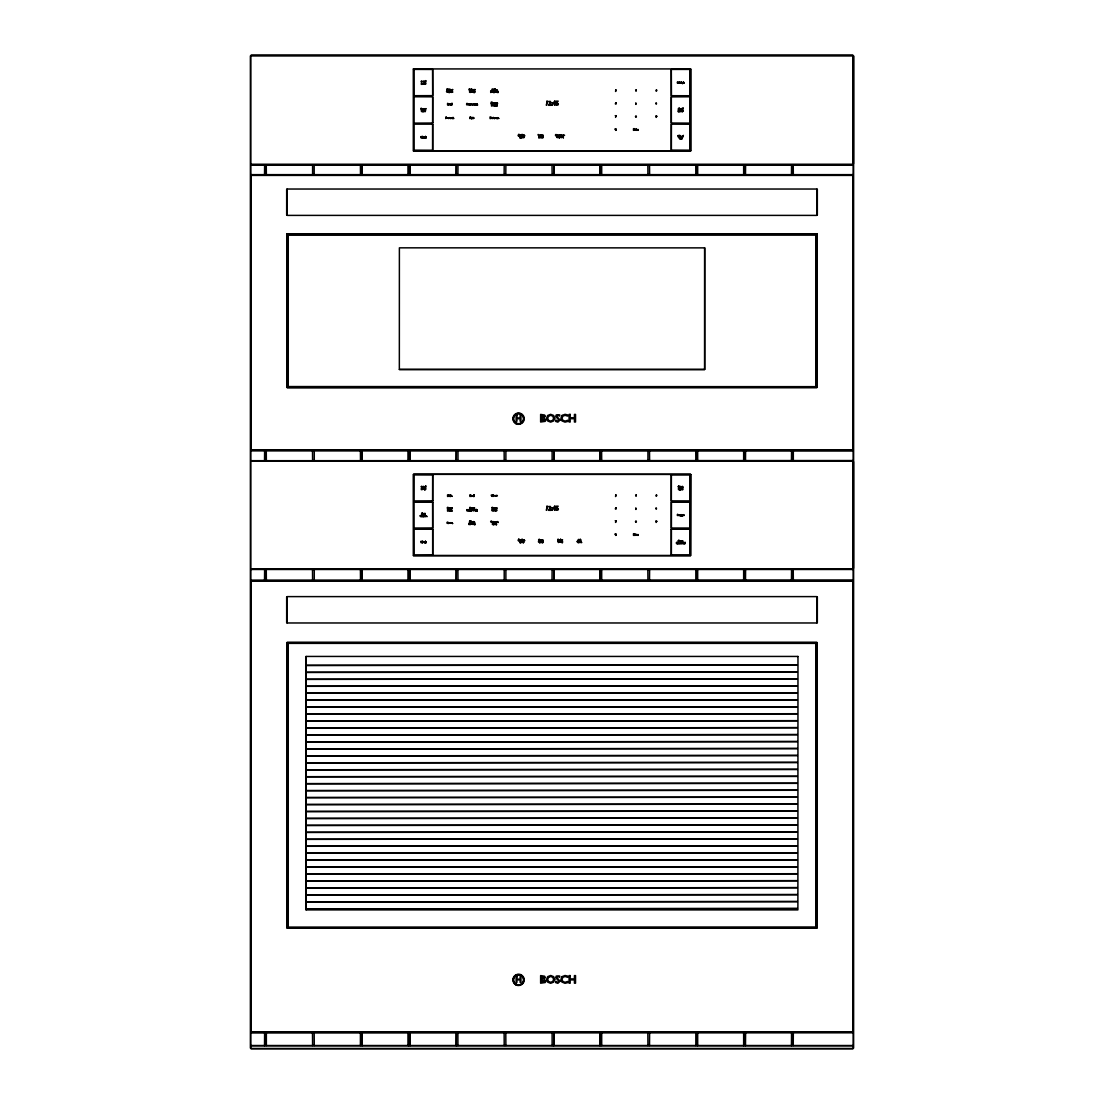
<?xml version="1.0" encoding="UTF-8"?>
<svg xmlns="http://www.w3.org/2000/svg" width="1104" height="1104" viewBox="0 0 1104 1104"><rect width="100%" height="100%" fill="white"/><g stroke="black" fill="none" stroke-linecap="round" stroke-linejoin="round"><path stroke-width="1.5" d="M432.699 529.161L432.713 555.064M432.699 474.913L432.671 500.83L432.699 474.872L414.166 474.817L414.11 500.83M414.069 124.2L414.11 150.406L432.616 150.503L432.671 124.159L432.713 150.406M432.699 96.876L432.671 123.027L432.699 96.821L414.166 96.766M414.166 69.4L432.616 69.442L432.713 95.648M689.89 529.161L689.834 555.174L689.931 529.106M689.834 528.029L671.329 528.029L671.301 501.989L689.834 501.934L689.834 528.043L689.945 502.044L689.945 527.947M689.931 96.821L689.89 123.027L689.89 96.876M689.89 69.497L689.945 95.648M704.656 247.848L704.656 369.495L704.683 247.876L399.386 247.834L399.344 369.495L704.614 369.495L399.386 369.454M853.502 568.325L853.502 461.665M853.502 163.792L853.502 56.111M425.233 110.579C426.268 109.337 424.764 112.732 425.233 110.842M681.154 137.945L681.679 137.489L681.941 139.076L682.258 137.489L681.361 139.076L681.002 138.028M286.916 233.979L286.916 387.421M287.813 234.779L287.813 386.607M286.916 642.569L286.916 927.815M287.771 643.508L287.813 927.001M816.187 386.607L816.187 234.779M817.084 387.421L817.084 233.979M816.187 927.001L816.229 643.508M817.084 927.815L817.084 642.569M413.296 69.041L413.296 150.862M414.069 96.821L414.069 123.082M432.713 123.027L414.166 123.124M413.255 474.61L413.296 555.519M414.055 502.044L414.069 528.002M432.713 500.83L414.166 500.926M432.713 527.947L432.671 501.947L432.671 527.947L414.166 528.043M671.329 124.241L671.329 150.406L689.834 150.448L689.89 124.241L671.329 124.159L671.301 150.448L689.89 150.489L689.931 124.241L689.945 150.406M689.931 123.082L689.945 96.876M690.704 150.862L690.704 69.041M689.931 500.871L689.931 474.872L689.89 500.83L689.834 474.817L671.329 474.83L671.301 500.871L689.89 500.912M671.384 529.106L689.834 529.064L671.329 529.078L671.301 555.119L689.834 555.119M689.931 555.119L689.945 529.161M690.704 555.519L690.745 474.61M561.895 541.195L562.571 539.759L561.646 539.759L561.853 542.63L561.66 541.181M522.62 137.379L523.117 137.255M539.925 137.379L540.408 137.255M542.092 135.461L542.575 135.337M541.885 137.379L542.368 137.255M561.798 137.379L562.295 137.255M564.103 135.461L564.586 135.337M452.737 117.604L451.936 118.583L452.516 117.714M495.103 91.522L493.916 91.618M493.046 102.92L492.246 103.9L492.826 103.031M524.11 137.131L523.517 137.821L524.221 136.965M559.286 135.047L558.583 135.916L559.093 135.143M683.183 110.745L682.424 111.697L682.976 110.855M471.905 495.655L471.229 496.455L471.794 495.586M471.436 118.583L471.463 117.493L473.409 117.493L473.409 118.583L471.035 118.583L471.035 117.493L471.256 118.583M518.632 135.116L519.501 134.453L518.866 135.143L519.653 135.916M474.706 104.949L473.782 103.969L474.706 104.742M679.912 82.386L680.699 83.228L679.526 82.414M680.368 110.814L681.14 111.656L680.368 110.842M426.254 515.858L427.027 516.7L426.254 515.885M635.752 534.474L636.553 535.343L635.752 534.502M679.139 514.809L679.912 515.651L679.139 514.837M679.912 514.809L680.699 515.651L679.526 514.837M494.33 90.004L493.64 89.231L494.33 90.183M469.545 510.835L468.841 510.048L469.545 511M423.439 81.475C425.261 81.586 422.487 82 423.439 81.172M449.024 89.534L449.728 90.321L449.024 89.369M449.314 91.729L449.797 92.515M471.325 89.534L472.029 90.321L471.339 89.369M453.095 117.811L453.799 118.583L453.095 117.645M469.752 104.218L470.442 105.004L469.752 104.052M476.942 104.218L477.646 105.004L476.956 104.052M496.938 103.127L497.421 103.9M522.082 135.226L522.509 135.916M524.165 135.226L524.786 135.916L524.165 135.074M681.554 82.524C683.376 82.634 680.602 83.048 681.554 82.22M634.897 129.568C636.76 129.679 633.82 129.968 634.897 129.403M679.553 110.952L680.23 111.697L679.553 110.786M423.439 486.767L424.115 487.526L423.439 486.616M423.329 515.996L424.005 516.741L423.329 515.83M450.501 508.171L451.205 508.944L450.515 508.006M472.816 508.171L473.519 508.944L472.816 508.006M495.116 508.171L495.82 508.944L495.116 508.006M522.082 540.022L522.509 540.712M524.165 540.022L524.786 540.712L524.165 539.884M542.492 540.022L543.099 540.712L542.492 539.884M581.118 541.94L581.725 542.63L581.118 541.802M682.41 486.767L683.086 487.526L682.41 486.616M681.32 488.865L681.982 489.624L681.32 488.713M634.897 534.612L635.6 535.399L635.048 534.322M681.554 514.947L682.231 515.692L681.554 514.781M682.41 541.015C684.232 541.126 681.458 541.54 682.41 540.712M521.019 137.131L522.137 136.951L522.22 137.821M493.447 521.737C495.972 522.302 493.253 521.474 493.447 521.585M521.019 541.926L522.04 542.036M540.284 541.926L541.484 542.63L540.284 541.802M423.136 110.786L423.605 111.697M449.328 91.563L450.018 91.839M496.938 102.962L497.642 103.238M521.019 136.993L521.433 137.821L522.04 137.241M521.019 541.802L522.22 542.63M562.529 135.833L562.529 135.281M679.94 108.675L680.809 109.544L679.471 108.551M450.694 522.827C450.611 523.227 451.853 523.779 450.694 522.62M495.379 510.945L495.006 510.6M471.256 510.89L470.856 509.827L471.256 511.083M422.694 81.71L422.694 81.599M451.964 91.977L451.964 91.853M681.568 136.454L681.568 136.344M449.383 495.917L449.383 495.806M425.868 516.23L425.868 516.106M449.383 510.6L449.383 510.476M494.316 495.917L494.316 495.806M474.679 510.6L474.679 510.476M494.551 524.193L494.551 524.069M561.287 540.242L561.287 540.132M580.428 542.161L580.428 542.05M680.023 543.347L680.023 543.237M558.362 135.682L557.713 135.074L558.362 135.875M495.006 510.476C494.592 510.876 497.752 511.331 496.759 509.827L495.517 511.069M538.6 135.281L538.172 134.453L538.379 135.281M413.407 68.931L690.593 68.931M414.11 124.159L432.616 124.159M671.329 69.414L689.89 69.414M689.834 123.124L671.287 123.027L671.287 96.876L689.89 96.779M287.095 233.8L816.905 233.8M287.896 234.697L816.104 234.697M287.896 386.704L816.104 386.704M816.905 387.587L287.095 387.587M287.095 642.404L816.905 642.404M306.07 656.438L797.93 656.438M690.442 555.671L413.558 555.671M816.905 927.981L287.095 927.981M447.962 104.052L448.376 104.701L447.796 104.273M250.981 55.283L853.019 55.283M250.981 55.504L853.019 55.504M251.284 55.655L852.716 55.655M421.286 81.337C421.576 80.882 422.294 80.606 421.286 81.53M492.315 89.838C494.909 91.439 491.708 86.54 492.108 90.321M452.557 91.618L452.778 92.17M671.384 95.758L671.287 69.497L671.301 95.703L689.834 95.744M635.849 102.948L635.918 104.411L635.849 103.362M679.553 110.648L679.346 111.697M615.949 115.934L615.232 115.713L616.308 115.713L615.549 117.397M520.481 134.95L520.826 135.861L520.288 135.13M542.975 134.95L542.975 135.916M683.362 135.364L683.059 136.993M519.487 136.565L520.205 136.372L519.708 137.821M414.166 150.503L432.616 150.489M251.284 164.248L852.716 164.248M250.774 164.758L853.226 164.758M250.774 164.896L853.226 164.896M250.774 174.639L853.226 174.639M250.774 174.777L853.226 174.777M251.491 174.984L852.509 174.984M251.491 175.398L852.509 175.398M287.275 189.032L816.725 189.032M287.275 215.39L816.725 215.39M287.316 233.979L816.684 233.8M288.034 234.779L815.966 234.697M288.034 386.607L815.966 386.704M287.316 387.587L816.684 387.421M251.491 450.059L852.509 450.059M253.106 450.253L850.894 450.253M251.491 450.46L852.509 450.46M250.774 450.667L853.226 450.818M250.774 460.699L853.226 460.547M251.284 460.879L852.716 460.879M251.284 461.21L852.716 461.21M421.286 486.629C421.576 486.174 422.294 485.898 421.286 486.836M680.947 488.575L680.105 490.066L680.947 488.741M689.834 501.934L671.384 501.934L671.329 527.947M635.849 507.992L635.918 509.455L635.849 508.406M423.122 515.154L423.122 516.741M420.141 515.844C420.417 515.389 421.148 515.126 420.141 516.051M496.496 521.64L496.703 522.192M448.196 522.537L448.196 523.627M432.671 529.078L414.166 529.064L432.713 529.161L432.699 555.064L414.166 555.174L414.11 529.161M580.014 539.263L580.207 540.712M520.481 539.759L520.826 540.67L520.288 539.925M519.487 541.36L520.205 541.181L519.708 542.63M580.925 541.678L580.925 542.63M413.558 555.519L690.442 555.519L690.593 474.61M251.284 568.781L852.716 568.781M250.774 569.291L853.226 569.291M250.774 569.443L853.226 569.443M250.774 580.331L853.226 580.18M251.491 580.538L852.509 580.538M253.106 580.745L850.894 580.745M251.491 580.952L852.509 580.952M287.275 596.615L816.725 596.615M287.275 622.973L816.725 622.973M287.316 642.569L816.684 642.569M288.034 643.37L815.966 643.37M288.034 927.098L815.966 927.001M287.316 927.815L816.684 927.815M251.491 1032.019L852.509 1032.019M253.106 1032.226L850.894 1032.226M251.491 1032.433L852.509 1032.433M250.774 1032.778L853.226 1032.626M250.774 1045.557L853.226 1045.557M250.774 1045.709L853.226 1045.709M250.981 1048.496L853.019 1048.496M250.981 1048.717L853.019 1048.717M472.885 523.848C472.967 524.483 471.656 524.717 472.885 523.655M496.069 105.032C494.509 107.75 497.269 102.644 496.069 105.915M425.868 108.578C424.667 109.586 426.034 109.393 425.868 108.758M494.882 91.632L494.302 92.515L494.302 91.425M496.069 105.225L495.848 105.915M421.976 109.572C423.136 108.634 421.866 108.675 421.976 109.393M448.5 118.556C449.714 117.59 448.39 117.617 448.5 118.363M470.318 116.927L469.807 118.583L470.042 117.148M446.251 116.927L445.726 118.583L445.961 117.148M473.782 103.969L473.078 104.866L473.782 104.19M519.653 540.712L519.239 539.263L518.632 539.925L519.984 540.712L519.984 539.759L519.791 540.712M518.632 135.199L519.984 135.916L519.984 134.95L519.791 135.916M467.213 509.855L468.275 509.855C468.151 513.526 469.2 507.716 467.751 510.158C466.302 507.716 467.351 513.526 467.213 509.855M683.141 82.386L682.507 83.725L683.348 82.22M683.141 514.809L682.507 516.134L683.348 514.643M797.971 656.48L797.888 909.903L306.07 909.889L306.029 656.48L306.07 909.806M432.699 69.442L432.699 95.648L414.166 95.703L414.11 69.497M853.544 55.807L853.544 1048.193M853.323 55.807L853.323 1048.193M853.075 175.95L853.075 449.494M853.075 581.504L853.075 1031.467M817.333 189.391L817.333 215.032M817.333 596.96L817.333 622.615M817.084 189.129L817.084 215.294M816.905 234.2L817.084 387.2M817.084 596.712L817.084 622.877M816.905 642.79L817.084 927.595M816.104 234.904L816.104 386.483M816.104 643.508L816.104 926.877M793.238 164.938L793.321 174.598M793.321 450.86L793.321 460.506M793.238 569.485L793.321 580.152M793.321 1032.82L793.238 1045.516M743.751 164.938L743.751 174.598M743.751 450.86L743.751 460.506M743.751 569.485L743.751 580.152M743.751 1032.82L743.751 1045.516M743.654 164.938L743.654 174.598M743.654 450.86L743.654 460.506M743.654 569.485L743.654 580.152M743.654 1032.82L743.654 1045.516M697.507 164.938L697.507 174.598M697.507 450.86L697.507 460.506M697.507 569.485L697.507 580.152M697.507 1032.82L697.507 1045.516M697.424 164.938L697.424 174.598M697.424 450.86L697.424 460.506M697.424 569.485L697.424 580.152M697.424 1032.82L697.424 1045.516M695.755 164.938L695.837 174.598M695.755 450.86L695.837 460.506M695.837 569.485L695.837 580.152M695.837 1032.82L695.837 1045.516M690.593 69.193L690.593 150.71M679.609 489.624L679.816 488.575L679.816 489.624L678.491 489.624L678.491 488.037L679.429 489.624M671.301 96.876L671.329 123.027M671.301 474.913L671.301 500.83M671.329 529.161L671.329 555.064M649.511 164.938L649.607 174.598M649.511 450.86L649.607 460.506M649.607 569.485L649.511 580.152M649.607 1032.82L649.511 1045.516M647.841 164.938L647.938 174.598M647.938 450.86L647.938 460.506M647.841 569.485L647.938 580.152M647.841 1032.82L647.938 1045.516M601.694 164.938L601.694 174.598M601.611 450.86L601.694 460.506M601.694 569.485L601.694 580.152M601.694 1032.82L601.694 1045.516M557.865 137.158L556.858 137.158M552.028 164.938L552.124 174.598M552.124 450.86L552.124 460.506M552.124 569.485L552.028 580.152M552.124 1032.82L552.124 1045.516M539.635 137.821L538.766 137.821L538.766 136.372L538.973 137.641M505.88 164.938L505.798 174.598M505.88 450.86L505.88 460.506M505.88 569.485L505.88 580.152M505.798 1032.82L505.88 1045.516M504.211 164.938L504.128 174.598M504.128 450.86L504.211 460.506M504.211 569.485L504.211 580.152M504.128 1032.82L504.211 1045.516M457.981 164.938L457.898 174.598M457.981 450.86L457.981 460.506M457.898 569.485L457.981 580.152M457.898 1032.82L457.898 1045.516M408.411 164.938L408.411 174.598M408.411 450.86L408.411 460.506M408.411 569.485L408.411 580.152M408.411 1032.82L408.411 1045.516M408.314 164.938L408.314 174.598M408.314 450.86L408.314 460.506M408.314 569.485L408.314 580.152M408.314 1032.82L408.314 1045.516M362.167 164.938L362.167 174.598M362.167 450.86L362.167 460.506M362.167 569.485L362.167 580.152M362.167 1032.82L362.167 1045.516M362.084 164.938L362.084 174.598M362.084 450.86L362.084 460.506M362.084 569.485L362.084 580.152M362.084 1032.82L362.084 1045.516M360.415 164.938L360.497 174.598M360.415 450.86L360.497 460.506M360.415 569.485L360.497 580.152M360.415 1032.82L360.415 1045.516M314.171 164.938L314.171 174.598M314.267 450.86L314.267 460.506M314.267 569.485L314.267 580.152M314.171 1032.82L314.267 1045.516M312.598 164.938L312.598 174.598M312.501 450.86L312.598 460.506M312.501 569.485L312.598 580.152M312.501 1032.82L312.598 1045.516M287.896 234.904L287.896 386.483M287.896 643.508L287.896 926.877M287.095 234.2L287.095 387.2M287.095 642.79L287.095 927.595M286.916 189.129L286.916 215.294M286.916 596.712L286.916 622.877M286.667 189.391L286.667 215.032M286.667 596.96L286.667 622.615M266.271 164.938L266.354 174.598M266.271 450.86L266.354 460.506M266.271 569.485L266.354 580.152M266.354 1032.82L266.354 1045.516M250.925 175.95L250.925 449.494M250.925 581.504L250.925 1031.467M250.677 55.807L250.677 1048.193M250.456 55.807L250.456 1048.193M853.171 461.665L853.171 568.325L853.171 461.665M853.171 56.111L853.171 163.792L853.171 56.111M493.736 91.094L493.916 92.515L493.736 91.094M580.525 539.47L580.676 540.712L580.525 539.47M684.121 542.506L684.287 543.858L685.184 542.271L684.866 543.858L684.121 542.506M550.234 102.451L548.495 105.28L551.131 105.28L549.544 104.714L550.482 101.444L548.578 101.471L550.234 102.451M550.234 507.495L548.495 510.324L551.131 510.324L549.544 509.758L550.482 506.488L548.578 506.515L550.234 507.495M636.166 90.28L635.89 91.19C637.436 89.741 634.469 89.548 636.166 90.28M636.166 495.323L635.89 496.234C637.436 494.785 634.469 494.592 636.166 495.323M559.397 136.703L559.576 137.641L559.397 136.703M615.508 129.058L615.728 130.148L615.508 129.058M615.508 534.101L615.728 535.192L615.508 534.101M558.859 136.73C558.445 139.573 557.989 135.599 558.859 136.73M656.673 90.169C656.245 93.412 655.583 88.775 656.673 90.169M656.673 495.213C656.245 498.456 655.583 493.819 656.673 495.213M497.559 117.907C497.173 120.543 496.276 117.01 497.559 117.907M559.245 136.565L559.576 137.848L559.245 136.565M615.328 128.906L615.728 130.369L616.115 128.906L615.328 128.906M615.328 533.95L615.728 535.412L616.115 533.95L615.328 533.95M635.531 116.693C637.091 118.818 636.111 113.891 635.531 116.693M635.531 521.737C637.091 523.862 636.111 518.935 635.531 521.737M683.031 107.985C682.893 110.51 680.437 108.703 681.223 108.551C682.106 108.095 682.824 111.214 683.031 107.985M681.817 542.257L681.361 543.886L681.982 542.257M655.942 103.224C656.314 106.191 656.894 101.83 655.942 103.224M655.942 508.268C656.314 511.235 656.894 506.874 655.942 508.268M448.555 103.762L448.569 104.852L447.562 105.004L447.562 103.348L448.555 103.762M491.045 117.355L491.073 118.445L490.052 118.583L490.052 116.927L491.045 117.355M448.555 495.227L448.569 496.317L447.562 496.455L447.562 494.799L448.555 495.227M448.555 509.91L448.569 511L447.562 511.138L447.562 509.482L448.555 509.91M470.856 495.227L470.884 496.317L469.862 496.455L469.862 494.799L470.856 495.227M545.169 416.36L544.01 417.988L545.845 419.989L545.252 421.355L540.629 422.018L540.629 414.414L544.617 415.021L545.169 416.36M545.169 977.537L544.01 979.165L545.845 981.166L545.252 982.532L540.629 983.209L540.629 975.591L544.617 976.212L545.169 977.537M447.465 91.315C448.169 93.978 444.953 90.431 447.465 91.315M473.726 509.951C474.403 512.587 471.187 509.096 473.726 509.951M492.715 509.951C493.391 512.587 490.176 509.096 492.715 509.951M491.597 521.336C492.287 524 489.086 520.453 491.597 521.336M656.797 116.293L656.121 117.397L655.9 115.837L656.797 116.293M656.797 521.336L656.121 522.44L655.9 520.881L656.797 521.336M452.612 89.507L452.323 90.321L452.612 89.507M449.204 104.19L448.914 105.004L449.135 104.162M474.927 89.507L474.623 90.321L474.858 89.479M495.103 117.783L494.813 118.583L495.034 117.742M421.383 515.968L421.093 516.741L421.383 515.968M473.078 521.723L472.774 522.537L473.078 521.723M495.185 495.655C493.709 495.793 497.669 495.641 495.185 495.655M495.42 523.917L495.13 524.731L495.351 523.889M638.181 129.541L637.891 130.355L638.181 129.541M523.779 541.912L523.517 542.63L523.779 541.912M543.03 541.912L542.782 542.63L543.03 541.912M682.396 136.192L682.12 136.979L682.396 136.192M638.181 534.584L637.891 535.399L638.181 534.584M680.864 543.085L680.575 543.858L680.795 543.058M491.998 91.687C490.714 93.812 490.742 89.534 491.998 91.687M558.928 539.98C557.796 541.857 557.824 538.103 558.928 539.98M423.77 83.407L424.474 84.29L423.77 83.407M424.281 137.103L424.985 137.986L424.281 137.103M449.604 117.631L450.335 118.542L449.604 117.631M521.047 135.074L521.681 135.875L521.047 135.074M423.77 488.699L424.474 489.583L423.77 488.699M424.281 541.898L424.985 542.768L424.281 541.898M562.764 136.993L563.399 137.793L562.764 136.993M475.327 510.186L476.059 511.097L475.327 510.186M521.047 539.87L521.681 540.67L521.185 539.994M424.488 81.31L425.275 82.124L424.488 81.31M423.025 108.675L423.812 109.503L423.025 108.675M424.143 108.675L424.93 109.503L424.143 108.675M424.184 110.773L424.971 111.601L424.184 110.773M447.741 89.355L448.555 90.211L447.741 89.355M448.031 91.549L448.859 92.405L448.031 91.549M450.404 91.549L451.232 92.405L450.404 91.549M470.042 89.355L470.87 90.211L470.042 89.355M471.905 104.038L472.733 104.894L471.905 104.038M492.605 91.549L493.419 92.405L492.605 91.549M495.641 102.948L496.469 103.804L495.641 102.948M491.487 117.631L492.315 118.487L491.487 117.631M493.723 117.631L494.537 118.487L493.723 117.631M497.918 117.631L498.746 118.487L497.918 117.631M523.034 135.074L523.765 135.82L523.034 135.074M424.488 486.602L425.275 487.416L424.488 486.602M422.087 515.816L422.887 516.644L422.087 515.816M424.378 515.816L425.164 516.644L424.378 515.816M451.191 495.503L452.019 496.358L451.191 495.503M451.191 510.186L452.019 511.028L451.191 510.186M451.798 522.675L452.612 523.531L451.798 522.675M473.823 521.571L474.637 522.427L473.823 521.571M473.492 523.765L474.306 524.621L473.492 523.765M492.163 521.571L492.977 522.427L492.163 521.571M497.352 521.571L498.18 522.427L497.352 521.571M636.801 129.389L637.629 130.244L636.801 129.389M678.256 82.358L679.043 83.173L678.256 82.358M523.034 539.87L523.765 540.615L523.034 539.87M522.565 541.788L523.282 542.533L522.565 541.788M681.375 110.773L682.162 111.601L681.375 110.773M680.078 136.054L680.864 136.868L680.078 136.054M541.36 539.87L542.078 540.615L541.36 539.87M541.829 541.788L542.547 542.533L541.829 541.788M559.452 539.87L560.183 540.615L559.452 539.87M579.062 539.87L579.779 540.615L579.062 539.87M579.076 541.788L579.793 542.533L579.076 541.788M636.801 534.433L637.629 535.288L636.801 534.433M681.168 486.602L681.955 487.416L681.168 486.602M678.256 514.768L679.043 515.596L678.256 514.768M678.532 542.947L679.319 543.761L678.532 542.947M681.168 540.85L681.955 541.664L681.168 540.85M423.246 83.794L422.542 83.794L423.246 83.794M423.743 137.489L423.053 137.489L423.743 137.489M451.853 89.769L451.122 89.769L451.853 89.769M450.749 104.452L450.018 104.438L450.749 104.452M447.824 118.031L447.106 118.031L447.824 118.031M451.453 118.031L450.736 118.031L451.453 118.031M472.029 91.949L471.298 91.949L472.029 91.949M473.368 91.949L472.415 91.949L473.368 91.949M474.154 89.769L473.423 89.769L474.154 89.769M469.076 104.452L468.344 104.438L469.076 104.452M476.266 104.452L475.548 104.438L476.266 104.452M496.552 89.769L495.82 89.769L496.552 89.769M496.138 91.949L495.185 91.949L496.138 91.949M494.081 103.348L493.35 103.348L494.081 103.348M493.529 105.542L492.591 105.542L493.529 105.542M494.882 105.542L494.15 105.542L494.882 105.542M423.246 489.086L422.542 489.086L423.246 489.086M423.743 542.285L423.053 542.285L423.743 542.285M449.839 508.392L449.107 508.392L449.839 508.392M450.018 523.075L449.3 523.075L450.018 523.075M473.05 495.903L472.333 495.903L473.05 495.903M472.139 508.392L471.408 508.392L472.139 508.392M472.305 521.985L471.574 521.985L472.305 521.985M471.698 524.165L470.966 524.165L471.698 524.165M494.44 508.392L493.723 508.392L494.44 508.392M494.068 510.586L493.115 510.586L494.068 510.586M495.986 521.985L495.268 521.985L495.986 521.985M423.453 83.794L422.335 83.794L423.453 83.794M423.964 137.489L422.846 137.489L423.964 137.489M452.074 89.769L450.901 89.769L452.074 89.769M450.97 104.438L449.797 104.438L450.97 104.438M448.058 118.031L446.885 118.031L448.058 118.031M451.674 118.031L450.515 118.031L451.674 118.031M472.25 91.949L471.077 91.949L472.25 91.949M474.375 89.769L473.202 89.769L474.375 89.769M469.297 104.438L468.124 104.438L469.297 104.438M476.486 104.438L475.327 104.438L476.486 104.438M496.772 89.769L495.599 89.769L496.772 89.769M494.302 103.348L493.129 103.348L494.302 103.348M495.103 105.542L493.93 105.542L495.103 105.542M540.201 135.419L539.18 135.419L540.201 135.419M560.377 135.419L559.355 135.419L560.377 135.419M423.453 489.086L422.335 489.086L423.453 489.086M423.964 542.285L422.846 542.285L423.964 542.285M450.059 508.392L448.886 508.392L450.059 508.392M450.239 523.075L449.08 523.075L450.239 523.075M473.271 495.903L472.112 495.903L473.271 495.903M472.36 508.392L471.187 508.392L472.36 508.392M472.526 521.985L471.353 521.985L472.526 521.985M471.919 524.165L470.746 524.165L471.919 524.165M494.661 508.392L493.502 508.392L494.661 508.392M496.207 521.985L495.047 521.985L496.207 521.985M560.28 542.133L559.259 542.133L560.28 542.133M561.453 542.133L560.432 542.133L561.453 542.133M493.447 494.799L491.846 495.944C490.535 492.425 491.984 499.008 492.425 495.116L493.019 496.469L493.447 494.799M554.746 418.223L553.656 420.941L550.634 422.128L547.667 420.941L546.563 418.223L547.681 415.477L550.648 414.317L553.642 415.477L554.746 418.223M680.878 138.276L680.023 139.09L679.167 138.276L680.023 137.462L680.878 138.276M540.118 539.98L539.332 540.725L538.559 539.98L539.332 539.235L540.118 539.98M679.816 486.726L678.946 487.54L678.104 486.726L678.96 485.912L679.816 486.726M679.816 540.974L678.946 541.788L678.104 540.974L678.96 540.16L679.816 540.974M683.804 543.071L682.948 543.886L682.093 543.071L682.948 542.257L683.804 543.071M554.746 979.4L553.656 982.118L550.634 983.305L547.667 982.118L546.563 979.4L547.681 976.654L550.648 975.494L553.642 976.654L554.746 979.4M558.376 104.011L557.989 104.963L556.016 105.087L557.782 104.024L556.319 103.293L556.319 101.14L558.169 101.14L556.858 102.713L558.376 104.011M558.376 509.054L557.989 510.007L556.016 510.131L557.782 509.068L556.319 508.337L556.319 506.184L558.169 506.184L556.858 507.757L558.376 509.054M548.536 416.139L547.694 418.223L548.536 420.293L550.648 421.121L552.773 420.293L553.615 418.223L552.773 416.139L550.648 415.325L548.536 416.139M679.581 137.848L680.464 138.718L679.581 137.848M538.931 539.594L539.746 540.38L538.931 539.594M678.518 486.298L679.402 487.168L678.518 486.298M678.518 540.532L679.402 541.402L678.518 540.532M682.507 542.63L683.404 543.499L682.507 542.63M548.536 977.316L547.694 979.4L548.536 981.47L550.648 982.298L552.773 981.47L553.615 979.4L552.773 977.316L550.648 976.502L548.536 977.316M544.714 419.837L541.719 421.038L541.719 418.651L544.714 419.837M544.714 981.014L541.719 982.215L541.719 979.828L544.714 981.014M421.549 109.186C420.279 110.704 421.19 106.108 421.549 109.186M421.493 110.331L421.452 111.449C422.735 112.456 422.611 109.42 421.493 110.331M420.955 136.648L420.914 137.779C422.197 138.773 422.073 135.737 420.955 136.648M447.424 89.893C446.085 91.425 447.037 86.705 447.424 89.893M469.724 89.893C468.386 91.425 469.338 86.705 469.724 89.893M469.642 91.08L469.6 92.253C470.939 93.302 470.815 90.128 469.642 91.08M466.688 103.569L466.647 104.742C467.986 105.791 467.861 102.617 466.688 103.569M492.246 91.687L490.714 92.515L490.714 90.845L492.246 91.687M420.955 541.443L420.914 542.561C422.197 543.568 422.073 540.532 420.955 541.443M447.451 507.523L447.41 508.696C448.748 509.731 448.624 506.57 447.451 507.523M469.752 507.523L469.711 508.696C471.049 509.731 470.925 506.57 469.752 507.523M492.067 507.523L492.011 508.696C493.35 509.731 493.226 506.57 492.067 507.523M493.033 524.303C491.694 525.821 492.646 521.116 493.033 524.303M677.953 82.869C676.669 84.332 677.58 79.819 677.953 82.869M679.001 109.186C677.732 110.648 678.643 106.136 679.001 109.186M559.99 420.058L557.865 422.128L555.74 421.424L555.74 420.031L557.741 421.135L558.983 420.182L555.685 416.346L556.319 414.869L559.7 414.856L559.7 416.084L557.906 415.297L556.706 416.194L559.99 420.058M562.06 415.449L560.887 418.333L561.867 420.817L564.986 422.128L567.746 421.452L567.746 420.265L565.096 421.121L562.874 420.307L562.019 418.223L562.874 416.153L565.055 415.325L567.663 416.111L567.663 414.938L565.055 414.317L562.06 415.449M678.035 135.599L678.008 136.73C679.277 137.724 679.167 134.688 678.035 135.599M558.003 541.374C558.514 544.493 559.438 540.408 558.003 541.374M559.148 539.98L557.81 540.712L557.81 539.263L559.148 539.98M577.213 541.374C577.737 544.493 578.648 540.408 577.213 541.374M578.786 540.339C577.627 541.678 578.455 537.551 578.786 540.339M677.953 515.278C676.669 516.741 677.58 512.228 677.953 515.278M676.504 542.492L676.462 543.61C677.746 544.617 677.621 541.581 676.504 542.492M559.99 981.235L557.865 983.305L555.74 982.601L555.74 981.221L557.741 982.325L558.983 981.359L555.685 977.523L556.319 976.046L559.7 976.033L559.7 977.275L557.906 976.474L556.706 977.385L559.99 981.235M562.06 976.64L560.887 979.51L561.867 982.008L564.986 983.305L567.746 982.629L567.746 981.442L565.096 982.298L562.874 981.497L562.019 979.414L562.874 977.33L565.055 976.502L567.663 977.288L567.663 976.115L565.055 975.494L562.06 976.64M448.003 522.454C446.706 525.035 446.499 521.019 448.003 522.454M551.738 102.603L552.248 103.127L551.738 102.603M551.738 104.714L552.248 105.239L551.738 104.714M551.738 507.647L552.248 508.171L551.738 507.647M551.738 509.758L552.248 510.283L551.738 509.758M541.043 135.254C540.808 137.241 539.925 133.653 540.739 135.53L541.36 135.53C542.119 133.653 541.415 137.241 541.043 135.254M561.218 135.254C560.929 137.255 560.114 133.653 560.915 135.53L561.536 135.53C562.295 133.653 561.591 137.241 561.218 135.254M471.422 103.914L471.132 104.576C469.904 102.7 471.863 106.66 471.422 103.914M493.24 117.493L492.95 118.169C491.708 116.293 493.667 120.239 493.24 117.493M541.388 136.868L541.112 137.848L541.388 136.868M563.62 134.95L563.33 135.93L563.62 134.95M452.185 507.854L451.895 508.53C450.667 506.653 452.626 510.614 452.185 507.854M474.485 507.854L474.196 508.53C472.967 506.653 474.927 510.614 474.485 507.854M496.8 507.854L496.51 508.53C495.268 506.653 497.228 510.614 496.8 507.854M540.932 539.759L540.656 540.725L540.932 539.759M680.713 486.478L680.437 487.112C679.25 485.318 681.127 489.113 680.713 486.478M680.713 540.712L680.437 541.36C679.25 539.566 681.127 543.347 680.713 540.712M544.051 416.456L541.719 417.671L541.719 415.394L544.051 416.456M544.051 977.633L541.719 978.848L541.719 976.571L544.051 977.633M450.722 90.017C449.714 91.025 450.322 88.016 450.722 90.017M473.023 90.017C472.029 91.025 472.622 88.016 473.023 90.017M497.283 92.212C496.262 93.233 496.924 90.197 497.283 92.212M497.269 105.791C496.179 106.84 497.021 103.748 497.269 105.791M561.439 137.558L560.887 136.924L561.439 137.558M424.405 514.354L423.798 513.65L424.405 514.354M475.258 524.428C474.196 525.463 474.941 522.399 475.258 524.428M684.176 82.993L683.569 82.276L684.176 82.993M684.176 515.402L683.569 514.699L684.176 515.402M615.949 520.978L615.549 522.44L616.308 520.757L615.232 520.757L615.949 520.978M473.616 118.114C473.726 117.562 474.596 118.432 473.616 118.114M495.793 118.114C497.117 118.942 495.737 117.079 495.793 118.114M422.266 487.071C423.205 487.582 422.335 486.202 422.266 487.071M422.777 514.188C423.991 514.809 422.777 513.47 422.777 514.188M473.023 117.686L471.808 118.39L473.023 117.686M494.992 103.003L494.413 103.9L495.379 103.9L494.992 103.003M556.678 134.785L555.74 134.785C555.85 138 554.939 132.922 556.209 135.061C557.479 132.922 556.554 138 556.678 134.785M470.856 521.24L469.793 521.24C469.918 524.924 468.869 519.115 470.318 521.557C471.767 519.115 470.718 524.924 470.856 521.24M470.249 523.434L469.186 523.434C469.31 527.119 468.262 521.309 469.711 523.751C471.16 521.309 470.111 527.119 470.249 523.434M554.484 102.203L553.532 103.39L554.498 103.39L554.498 102.203M554.484 507.247L553.532 508.433L554.498 508.433L554.498 507.247M554.829 101.085L552.731 103.652L554.498 103.928L554.498 105.28L555.533 103.928L554.829 101.085M615.977 102.713C614.1 104.383 617.108 104.839 616.087 102.713M554.829 506.129L552.731 508.696L554.498 508.972L554.498 510.324L555.533 508.972L554.829 506.129M615.977 507.757C614.1 509.427 617.108 509.882 616.087 507.757M425.633 83.283L425.44 84.318L425.633 83.283M426.144 136.979L425.951 138.028L426.144 136.979M474.803 91.425L474.596 92.515L474.803 91.425M425.633 488.575L425.44 489.624L425.633 488.575M450.915 495.365L450.708 496.455L450.915 495.365M450.915 510.048L450.708 511.138L450.915 510.048M426.144 541.76L425.951 542.809L426.144 541.76M477.273 510.048L477.08 511.138L477.273 510.048M562.516 541.678L562.336 542.63L562.516 541.678M495.116 88.996L495.254 90.349L495.116 88.996M497.78 91.19L497.918 92.529L497.78 91.19M679.526 82.013L679.664 83.297L679.526 82.013M636.152 129.03L636.29 130.369L636.152 129.03M679.471 108.33L679.609 109.627L679.471 108.33M424.888 513.374L425.012 514.671L424.888 513.374M493.516 523.406L493.654 524.745L493.516 523.406M496.331 523.406L496.469 524.745L496.331 523.406M682.52 488.354L682.658 489.638L682.52 488.354M496.855 495.406C494.896 495.71 498.773 496.538 496.855 495.406M690.593 150.972L413.558 151.013L690.442 150.862M413.558 474.306L690.593 474.347L413.558 474.306M414.166 501.934L432.616 501.989L414.166 501.934M425.73 80.633L425.523 82.22L425.73 80.633M681.058 82.22L680.851 83.269L681.058 82.22M421.507 82.731L421.273 84.318L422.225 84.318L421.507 82.731M424.902 82.731L424.695 84.318L424.902 82.731M449.024 89.231L448.804 90.321L449.024 89.231M471.325 89.231L471.118 90.321L471.325 89.231M494.551 89.231L494.33 90.321L494.551 89.231M615.839 89.755L615.604 91.411L615.839 89.755M449.314 90.845L449.107 92.515L449.314 90.845M474.044 90.845L473.823 92.515L474.044 90.845M547.073 101.14L546.48 105.28L547.073 101.14M492.011 102.244L491.128 102.244L491.128 103.9L492.011 102.244M496.938 102.81L496.717 103.9L496.938 102.81M451.964 103.348L451.743 105.004L451.964 103.348M451.426 103.914L451.219 105.004L451.426 103.914M469.752 103.914L469.531 105.004L469.752 103.914M475.079 103.914L474.858 105.004L475.079 103.914M476.942 103.914L476.735 105.004L476.942 103.914M492.425 104.438L491.542 104.438L491.542 106.094L492.425 104.438M423.136 110.11L422.929 111.697L423.136 110.11M679.112 110.11L678.215 110.11L678.215 111.697L679.139 111.697L678.436 111.49L679.112 110.11M453.095 117.493L452.875 118.583L453.095 117.493M634.441 128.685L633.489 128.685L633.489 130.355C635.352 130.286 632.951 129.292 634.441 128.685M518.632 134.453L518.411 135.916L518.632 134.453M522.082 134.453L521.888 135.916L522.082 134.453M557.368 134.95L557.175 135.916L557.368 134.95M679.691 135.378L679.484 136.979L679.691 135.378M422.611 136.427L422.404 138.028L422.611 136.427M425.413 136.427L425.206 138.028L425.413 136.427M542.947 136.372L542.754 137.821L542.947 136.372M557.451 136.579L557.272 137.572L557.451 136.579M520.564 136.868L520.384 137.821L520.564 136.868M521.019 136.868L520.84 137.821L521.019 136.868M570.175 414.414L569.084 414.414L569.084 422.018L570.175 422.018L570.175 418.706L574.439 418.706L574.439 422.018L575.529 422.018L575.529 414.414L574.439 414.414L574.439 417.726L570.175 417.726L570.175 414.414M516.948 415.504L516.134 415.504L516.134 421.176L516.948 421.176L516.948 418.706L520.122 418.706L520.122 421.176L520.936 421.176L520.936 415.504L520.122 415.504L520.122 417.974L516.948 417.974L516.948 415.504M425.73 485.926L425.523 487.526L425.73 485.926M423.439 486.478L423.232 487.526L423.439 486.478M682.41 486.478L682.203 487.526L682.41 486.478M421.507 488.037L421.273 489.624L422.225 489.624L421.507 488.037M424.902 488.037L424.695 489.624L424.902 488.037M681.32 488.037L681.113 489.624L681.32 488.037M450.156 494.799L449.935 496.455L450.156 494.799M474.265 494.799L474.058 496.455L474.265 494.799M615.839 494.799L615.604 496.455L615.839 494.799M473.74 495.365L473.519 496.455L473.74 495.365M547.073 506.184L546.48 510.324L547.073 506.184M450.501 507.854L450.294 508.944L450.501 507.854M472.816 507.854L472.595 508.944L472.816 507.854M495.116 507.854L494.896 508.944L495.116 507.854M450.156 509.482L449.935 511.138L450.156 509.482M470.29 509.482L470.069 511.138L470.29 509.482M476.514 509.482L476.307 511.138L476.514 509.482M469.766 510.048L469.545 511.138L469.766 510.048M471.629 510.048L471.408 511.138L471.629 510.048M422.528 513.056L421.687 513.056L421.687 514.643L422.528 513.056M681.058 514.643L680.851 515.692L681.058 514.643M681.554 514.643L681.347 515.692L681.554 514.643M634.441 533.729L633.489 533.729L633.489 535.399C635.352 535.33 632.951 534.336 634.441 533.729M634.897 534.295L634.676 535.399L634.897 534.295M518.632 539.263L518.411 540.712L518.632 539.263M522.082 539.263L521.888 540.712L522.082 539.263M560.597 539.263L560.404 540.712L560.597 539.263M542.492 539.759L542.299 540.712L542.492 539.759M422.611 541.222L422.404 542.809L422.611 541.222M425.413 541.222L425.206 542.809L425.413 541.222M539.47 541.181C537.193 540.656 539.318 543.968 539.47 541.181M578.731 541.181L578.537 542.63L578.731 541.181M520.564 541.678L520.384 542.63L520.564 541.678M521.019 541.678L520.84 542.63L521.019 541.678M539.828 541.678L539.649 542.63L539.828 541.678M540.284 541.678L540.091 542.63L540.284 541.678M678.146 542.271L677.939 543.858L678.146 542.271M797.364 665.05L306.636 665.408L797.364 665.05M797.364 672.005L306.636 672.364L797.364 672.005M797.364 678.96L306.636 679.333L797.364 678.96M797.364 685.915L306.636 686.288L797.364 685.915M797.364 692.87L306.636 693.243L797.364 692.87M797.364 699.826L306.636 700.198L797.364 699.826M797.364 706.781L306.636 707.153L797.364 706.781M797.364 713.736L306.636 714.109L797.364 713.736M797.364 720.705L306.636 721.064L797.364 720.705M797.364 727.66L306.636 728.019L797.364 727.66M797.364 734.615L306.636 734.974L797.364 734.615M797.364 741.571L306.636 741.929L797.364 741.571M797.364 748.526L306.636 748.885L797.364 748.526M797.364 755.481L306.636 755.84L797.364 755.481M797.364 762.436L306.636 762.809L797.364 762.436M797.364 769.391L306.636 769.764L797.364 769.391M797.364 776.347L306.636 776.719L797.364 776.347M797.364 783.302L306.636 783.674L797.364 783.302M797.364 790.257L306.636 790.63L797.364 790.257M797.364 797.212L306.636 797.585L797.364 797.212M797.364 804.181L306.636 804.54L797.364 804.181M797.364 811.136L306.636 811.495L797.364 811.136M797.364 818.092L306.636 818.45L797.364 818.092M797.364 825.047L306.636 825.406L797.364 825.047M797.364 832.002L306.636 832.361L797.364 832.002M797.364 838.957L306.636 839.316L797.364 838.957M797.364 845.912L306.636 846.271L797.364 845.912M797.364 852.868L306.636 853.24L797.364 852.868M797.364 859.823L306.636 860.195L797.364 859.823M797.364 866.778L306.636 867.151L797.364 866.778M797.364 873.733L306.636 874.106L797.364 873.733M797.364 880.688L306.636 881.061L797.364 880.688M797.364 887.657L306.636 888.016L797.364 887.657M797.364 894.613L306.636 894.971L797.364 894.613M797.364 901.568L306.636 901.927L797.364 901.568M797.364 908.523L306.636 908.882L797.364 908.523M570.175 975.591L569.084 975.591L569.084 983.209L570.175 983.209L570.175 979.897L574.439 979.897L574.439 983.209L575.529 983.209L575.529 975.591L574.439 975.591L574.439 978.903L570.175 978.903L570.175 975.591M516.948 976.681L516.134 976.681L516.134 982.353L516.948 982.353L516.948 979.883L520.122 979.883L520.122 982.353L520.936 982.353L520.936 976.681L520.122 976.681L520.122 979.151L516.948 979.151L516.948 976.681M791.651 174.598L791.651 164.938L791.554 174.598M791.651 460.506L791.651 450.86L791.554 460.506M791.651 580.152L791.651 569.485L791.554 580.152M791.651 1045.516L791.651 1032.82L791.554 1045.516M745.421 174.598L745.421 164.938L745.324 174.598M745.421 460.506L745.421 450.86L745.324 460.506M745.421 580.152L745.421 569.485L745.324 580.152M745.421 1045.516L745.421 1032.82L745.324 1045.516M600.024 174.598L600.024 164.938L599.941 174.598M600.024 460.506L600.024 450.86L599.941 460.506M600.024 580.152L600.024 569.485L599.941 580.152M600.024 1045.516L600.024 1032.82L599.941 1045.516M553.794 174.598L553.794 164.938L553.697 174.598M553.794 460.506L553.794 450.86L553.697 460.506M553.794 580.152L553.794 569.485L553.697 580.152M553.794 1045.516L553.794 1032.82L553.697 1045.516M456.311 174.598L456.311 164.938L456.214 174.598M456.311 460.506L456.311 450.86L456.214 460.506M456.311 580.152L456.311 569.485L456.214 580.152M456.311 1045.516L456.311 1032.82L456.214 1045.516M410.081 174.598L410.081 164.938L409.984 174.598M410.081 460.506L410.081 450.86L409.984 460.506M410.081 580.152L410.081 569.485L409.984 580.152M410.081 1045.516L410.081 1032.82L409.984 1045.516M264.684 174.598L264.684 164.938L264.601 174.598M264.684 460.506L264.684 450.86L264.601 460.506M264.684 580.152L264.684 569.485L264.601 580.152M264.684 1045.516L264.684 1032.82L264.601 1045.516M515.692 984.796A5.699 5.699 0 0 0 524.234 979.855A5.699 5.699 0 0 0 515.692 974.929A5.699 5.699 0 0 0 515.692 984.796M514.823 983.567A5.258 5.258 0 0 0 523.613 981.221A5.258 5.258 0 0 0 517.183 974.777A5.258 5.258 0 0 0 514.823 983.567M516.023 984.216A5.023 5.023 0 0 0 523.572 979.855A5.023 5.023 0 0 0 516.023 975.494A5.023 5.023 0 0 0 516.023 984.216M515.692 423.605A5.699 5.699 0 0 0 524.234 418.678A5.699 5.699 0 0 0 515.692 413.738A5.699 5.699 0 0 0 515.692 423.605M514.823 422.39A5.258 5.258 0 0 0 523.613 420.031A5.258 5.258 0 0 0 517.183 413.6A5.258 5.258 0 0 0 514.823 422.39M516.023 423.025A5.023 5.023 0 0 0 523.572 418.678A5.023 5.023 0 0 0 516.023 414.317A5.023 5.023 0 0 0 516.023 423.025"/></g></svg>
